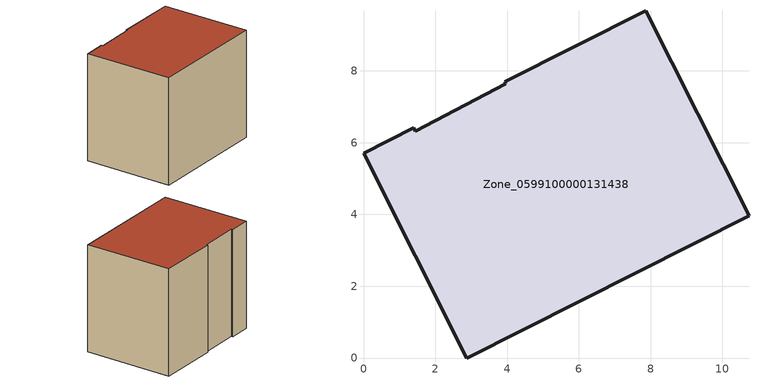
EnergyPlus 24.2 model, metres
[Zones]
Zone_0599100000131438
 floor ground (C_G): 0,5.71 1.4,6.41 1.45,6.32 3.97,7.64 3.94,7.7 7.86,9.67 10.74,3.96 2.88,0 z2.79
 wall outside (C_F): 10.74,3.96 7.86,9.67 3.94,7.7 3.97,7.64 1.45,6.32 1.4,6.41 0,5.71 2.88,0 10.74,3.96 z2.79:10.44
 roof outside (C_R): 1.4,6.41 0,5.71 2.88,0 10.74,3.96 7.86,9.67 3.94,7.7 3.97,7.64 1.45,6.32 z10.44
[BUILDING]
Pand.0599100000131438: North Axis=0; Terrain=City; Loads Convergence Tolerance Value=0.04; Temperature Convergence Tolerance Value=0.4; Solar Distribution=FullExterior; Maximum Number of Warmup Days=25; Minimum Number of Warmup Days=1
[Site:Location]
Rotterdam.The.Hague.AP_ZH_NLD Design_Conditions: Latitude=51.96; Longitude=4.45; Time Zone=1; Elevation=-4.5
[SITE:GROUNDTEMPERATURE:BUILDINGSURFACE]
18, 18, 18, 18, 18, 18, 18, 18, 18, 18, 18, 18
[MATERIAL] Thermal Absorptance=0.9; Solar Absorptance=0.7; Visible Absorptance=0.7
Name | Roughness | Thickness | Conductivity | Density | Specific Heat
G.TC.1946 | MediumSmooth | 0.15 | 1 | 540 | 1210
F.TC.1946 | Rough | 0.3 | 0.857143 | 1920 | 840
R.TC.1946 | MediumRough | 0.2 | 0.909091 | 1500 | 1000
[CONSTRUCTION]
C_G: G.TC.1946
C_F: F.TC.1946
C_R: R.TC.1946
[ZONE]
Zone_0599100000131438: Type=1; Multiplier=1; Ceiling Height=Autocalculate; Volume=Autocalculate; Floor Area=autocalculate; Part of Total Floor Area=Yes
[ZONEINFILTRATION:DESIGNFLOWRATE]
Infil_Zone_0599100000131438: Zone or ZoneList or Space or SpaceList=Zone_0599100000131438; Schedule=AlwaysOn; Design Flow Rate Calculation Method=Flow/Area; Flow Rate per Floor Area=0.003; Constant Term Coefficient=1; Temperature Term Coefficient=0; Velocity Term Coefficient=0; Velocity Squared Term Coefficient=0
[HVACTEMPLATE:ZONE:IDEALLOADSAIRSYSTEM]
Zone_0599100000131438: Maximum Heating Supply Air Temperature=50; Minimum Cooling Supply Air Temperature=13; Maximum Heating Supply Air Humidity Ratio=0.0156; Minimum Cooling Supply Air Humidity Ratio=0.0077; Heating Limit=NoLimit; Cooling Limit=NoLimit; Dehumidification Control Type=ConstantSensibleHeatRatio; Cooling Sensible Heat Ratio=0.7; Dehumidification Setpoint=60; Humidification Control Type=None; Humidification Setpoint=30; Outdoor Air Method=None; Outdoor Air Flow Rate per Person=0.00944; Outdoor Air Flow Rate per Zone Floor Area=0; Outdoor Air Flow Rate per Zone=0; Demand Controlled Ventilation Type=None; Outdoor Air Economizer Type=NoEconomizer; Heat Recovery Type=None; Sensible Heat Recovery Effectiveness=0.7; Latent Heat Recovery Effectiveness=0.65
[ZONECONTROL:THERMOSTAT]
ThermostatControl_Zone_0599100000131438: Zone or ZoneList=Zone_0599100000131438; Control Type Schedule=DualSetpointControlType; Control 1=Thermostat_Zone_0599100000131438; Temperature Difference Between Cutout And Setpoint=0
[THERMOSTATSETPOINT:DUALSETPOINT]
Thermostat_Zone_0599100000131438: Heating Setpoint Temperature Schedule=HeatingSetpoint_Zone_0599100000131438; Cooling Setpoint Temperature Schedule=CoolingSetpoint_Zone_0599100000131438
[SCHEDULE:COMPACT]
HeatingSetpoint_Zone_0599100000131438: Through: 12/31, For: AllDays, Until: 24:00, 21
CoolingSetpoint_Zone_0599100000131438: Through: 12/31, For: AllDays, Until: 24:00, 24
DualSetpointControlType: Through: 12/31, For: AllDays, Until: 24:00, 4
AlwaysOn: Through: 12/31, For: AllDays, Until: 24:00, 1
